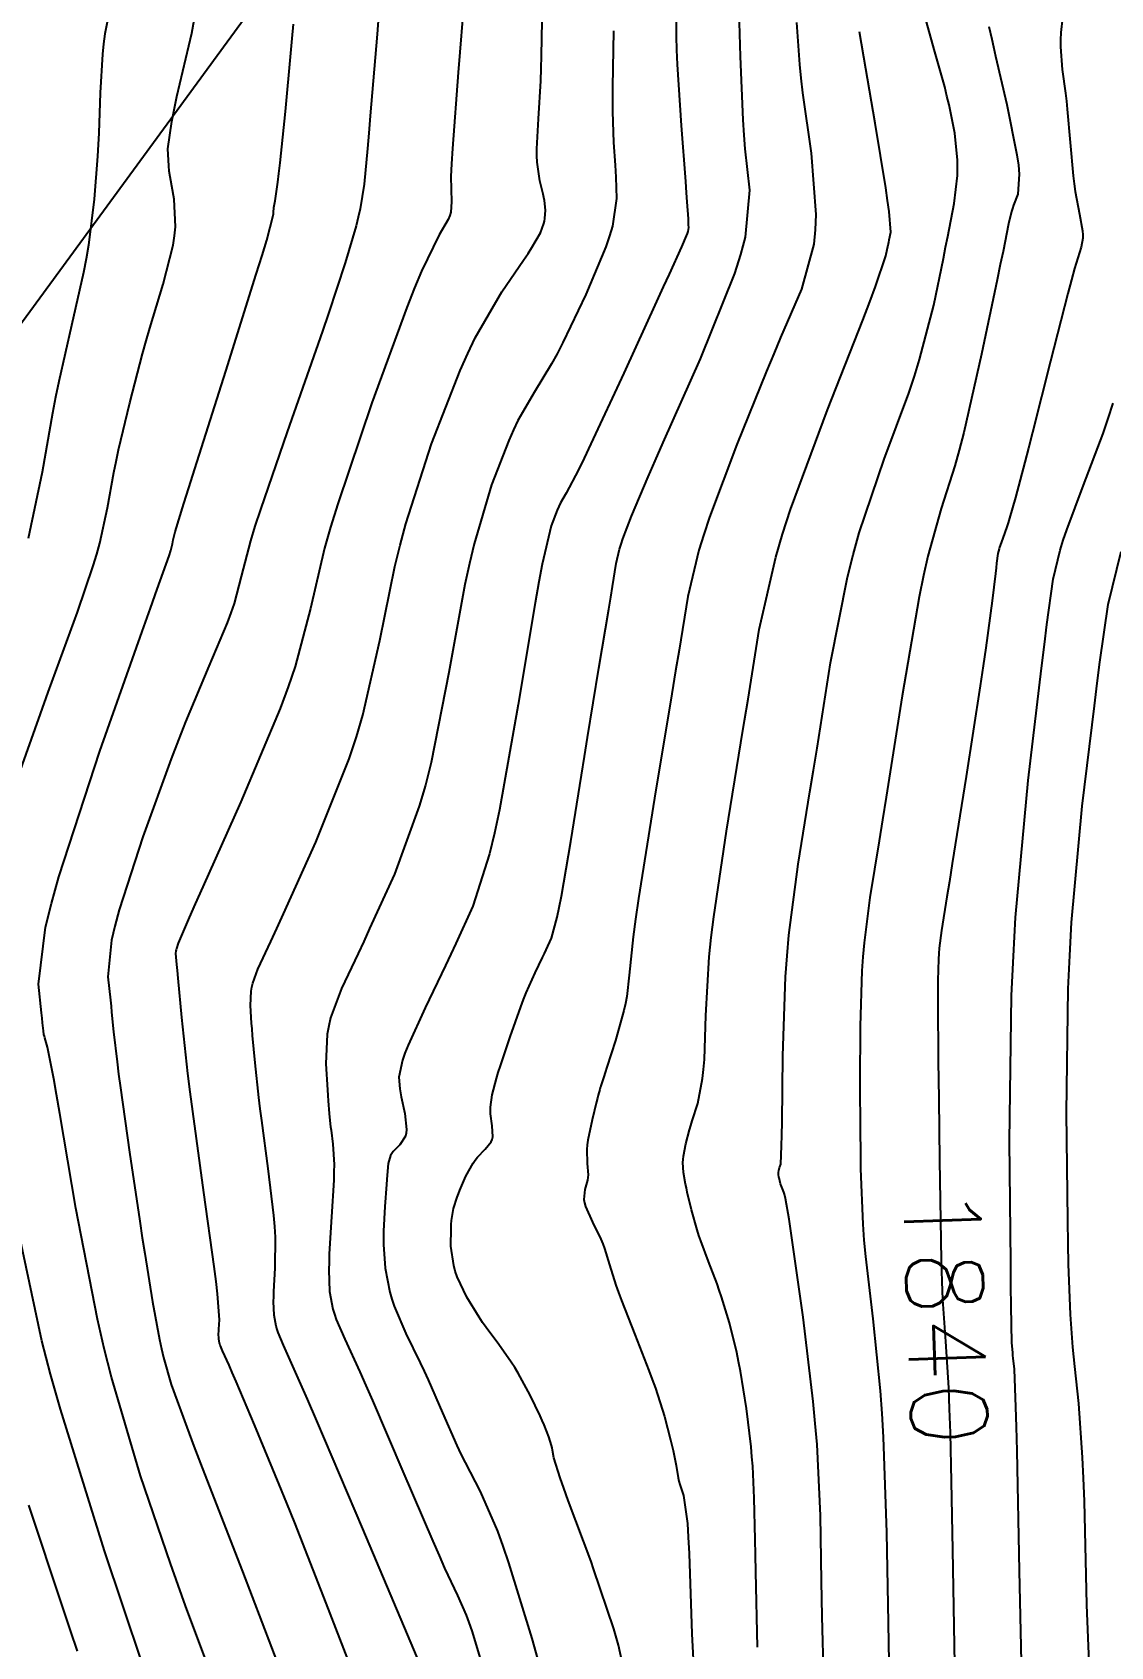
# Model space of a CAD drawing. Header units: metres. Extents: x 837117 to 838479, y 1189012 to 1191015.
# Drawn here: x 837912.6 to 837966.1, y 1189385.5 to 1189465.6 of the extents above; entities that cross this region are included whole.
import ezdxf

# ---------------------------------------------------------------- set-up
doc = ezdxf.new("R2010")
doc.units = ezdxf.units.M
doc.header["$LTSCALE"] = 0.3
for name, color, linetype in [('CORREDORVIA', 70, 'Continuous'), ('COTAS 10', 1, 'Continuous'), ('COTAS INT', 252, 'Continuous')]:
    doc.layers.add(name, color=color, linetype=linetype)
doc.styles.get("Standard").update_dxf_attribs({"font": 'simplex.shx'})

msp = doc.modelspace()

# ---------------------------------------------------------------- linework, layer by layer
at = {"layer": 'CORREDORVIA'}
msp.add_lwpolyline([(837910.676, 1191000.965), (838157.033, 1190996.193), (838237.174, 1190821.339), (838237.001, 1190602.875), (838240.031, 1190437.198), (838223.537, 1190366.272), (838212.196, 1190288.92), (838221.396, 1189997.878), (837954.545, 1189509.173), (837751.159, 1189231.384), (837593.191, 1189234.399), (837744.487, 1189686.609), (837750.277, 1189933.973), (837723.624, 1190051.525), (837726.092, 1190134.48), (837885.383, 1190229.429), (837983.184, 1190344.12), (837817.554, 1190502.187), (837798.033, 1190660.17), (837963.574, 1190795.982)], close=True, dxfattribs=at)
at = {"layer": 'COTAS 10'}
for points in [[(837930.031, 1189469.543), (837929.736, 1189465.52), (837929.395, 1189461.457), (837929.321, 1189460.594), (837929.256, 1189459.843), (837929.097, 1189458.075), (837928.89, 1189456.85), (837928.795, 1189456.441), (837928.684, 1189456.003), (837928.146, 1189454.169), (837927.312, 1189451.649), (837927.015, 1189450.778), (837926.688, 1189449.832), (837925.267, 1189445.789), (837923.938, 1189441.931), (837923.669, 1189441.101), (837923.444, 1189440.375), (837922.989, 1189438.616), (837922.638, 1189437.272), (837922.478, 1189436.808), (837922.29, 1189436.305), (837921.384, 1189434.154), (837920.221, 1189431.391), (837919.871, 1189430.5), (837919.509, 1189429.556), (837918.101, 1189425.694), (837916.931, 1189422.064), (837916.719, 1189421.267), (837916.556, 1189420.56), (837916.372, 1189418.754), (837916.497, 1189417.592), (837916.528, 1189417.29), (837916.557, 1189416.997), (837916.653, 1189416.012), (837916.827, 1189414.531), (837916.907, 1189413.927), (837917.001, 1189413.238), (837917.452, 1189410.045), (837917.953, 1189406.63), (837918.078, 1189405.801), (837918.198, 1189405.023), (837918.579, 1189402.632), (837918.93, 1189400.748), (837919.03, 1189400.29), (837919.132, 1189399.858), (837919.508, 1189398.526), (837920.285, 1189396.4), (837920.639, 1189395.468), (837921.053, 1189394.387), (837923.047, 1189389.241), (837924.967, 1189384.228)], [(837941.882, 1189384.833), (837941.703, 1189385.591), (837941.482, 1189386.399), (837940.474, 1189389.38), (837940.35, 1189389.745), (837939.217, 1189392.773), (837938.997, 1189393.381), (837938.817, 1189393.889), (837938.505, 1189394.893), (837938.437, 1189395.267), (837938.411, 1189395.377), (837938.382, 1189395.492), (837938.253, 1189395.931), (837938.019, 1189396.528), (837937.924, 1189396.742), (837937.816, 1189396.977), (837937.32, 1189398), (837936.728, 1189399.09), (837936.56, 1189399.367), (837936.391, 1189399.634), (837935.765, 1189400.506), (837935.137, 1189401.354), (837934.965, 1189401.604), (837934.795, 1189401.862), (837934.19, 1189402.852), (837933.704, 1189403.871), (837933.609, 1189404.148), (837933.532, 1189404.422), (837933.395, 1189405.392), (837933.4, 1189406.259), (837933.412, 1189406.468), (837933.429, 1189406.664), (837933.527, 1189407.261), (837933.699, 1189407.815), (837933.762, 1189407.984), (837933.832, 1189408.16), (837934.139, 1189408.853), (837934.5, 1189409.507), (837934.603, 1189409.659), (837934.708, 1189409.798), (837935.1, 1189410.195), (837935.397, 1189410.563), (837935.442, 1189410.684), (837935.471, 1189410.814), (837935.441, 1189411.35), (837935.359, 1189411.945), (837935.354, 1189412.111), (837935.358, 1189412.278), (837935.437, 1189412.886), (837935.654, 1189413.702), (837935.744, 1189413.999), (837935.848, 1189414.328), (837936.33, 1189415.775), (837936.867, 1189417.265), (837937.003, 1189417.621), (837937.135, 1189417.952), (837937.571, 1189418.941), (837937.94, 1189419.709), (837938.031, 1189419.9), (837938.116, 1189420.082), (837938.382, 1189420.66), (837938.671, 1189421.711), (837938.77, 1189422.19), (837938.878, 1189422.751), (837939.34, 1189425.458), (837939.869, 1189428.748), (837940.02, 1189429.677), (837940.173, 1189430.613), (837940.74, 1189434.058), (837941.223, 1189436.982), (837941.323, 1189437.59), (837941.409, 1189438.11), (837941.596, 1189439.26), (837941.767, 1189439.972), (837941.843, 1189440.215), (837941.931, 1189440.479), (837942.352, 1189441.601), (837943.182, 1189443.559), (837943.529, 1189444.351), (837943.926, 1189445.25), (837945.779, 1189449.4), (837947.483, 1189453.636), (837947.785, 1189454.59), (837948.014, 1189455.45), (837948.228, 1189457.766), (837947.995, 1189459.817), (837947.942, 1189460.51), (837947.893, 1189461.257), (837947.759, 1189464.408), (837947.677, 1189467.234)], [(837963.818, 1189467.058), (837963.66, 1189465.597), (837963.644, 1189465.23), (837963.641, 1189464.88), (837963.73, 1189463.753), (837963.893, 1189462.578), (837963.936, 1189462.197), (837963.977, 1189461.793), (837964.121, 1189460.133), (837964.274, 1189458.484), (837964.323, 1189458.087), (837964.374, 1189457.715), (837964.58, 1189456.586), (837964.728, 1189455.75), (837964.743, 1189455.563), (837964.747, 1189455.394), (837964.664, 1189454.946), (837964.336, 1189453.881), (837964.184, 1189453.324), (837964.006, 1189452.653), (837963.144, 1189449.285), (837962.248, 1189445.75), (837962.049, 1189444.974), (837961.871, 1189444.285), (837961.406, 1189442.531), (837961.112, 1189441.503), (837961.042, 1189441.273), (837960.977, 1189441.066), (837960.782, 1189440.512), (837960.645, 1189440.152), (837960.616, 1189440.066), (837960.591, 1189439.987), (837960.534, 1189439.753), (837960.471, 1189439.275), (837960.443, 1189439.042), (837960.409, 1189438.765), (837960.247, 1189437.403), (837959.932, 1189435.066), (837959.801, 1189434.175), (837959.652, 1189433.178), (837958.956, 1189428.694), (837958.273, 1189424.373), (837958.131, 1189423.478), (837958.009, 1189422.714), (837957.74, 1189421.044), (837957.629, 1189420.166), (837957.607, 1189419.901), (837957.589, 1189419.628), (837957.555, 1189418.562), (837957.561, 1189416.507), (837957.568, 1189415.61), (837957.577, 1189414.571), (837957.598, 1189412.699), (837957.631, 1189409.632), (837957.719, 1189404.686), (837957.749, 1189403.641), (837957.783, 1189402.738), (837957.928, 1189400.651), (837958.082, 1189398.358), (837958.122, 1189397.324), (837958.161, 1189396.118), (837958.214, 1189393.71), (837958.288, 1189390.324), (837958.386, 1189384.644)]]:
    msp.add_lwpolyline(points, dxfattribs=at)
at = {"layer": 'COTAS INT'}
for points in [[(837911.425, 1189427.282), (837913.027, 1189431.795), (837913.412, 1189432.869), (837913.772, 1189433.867), (837914.86, 1189436.839), (837915.65, 1189439.138), (837915.821, 1189439.712), (837915.973, 1189440.259), (837916.349, 1189442.01), (837916.667, 1189443.766), (837916.781, 1189444.317), (837916.907, 1189444.896), (837917.458, 1189447.219), (837918.094, 1189449.648), (837918.273, 1189450.293), (837918.453, 1189450.926), (837919.116, 1189453.115), (837919.608, 1189455.045), (837919.68, 1189455.516), (837919.724, 1189455.958), (837919.655, 1189457.326), (837919.456, 1189458.432), (837919.419, 1189458.71), (837919.39, 1189458.975), (837919.351, 1189459.829), (837919.539, 1189461.18), (837919.654, 1189461.758), (837919.796, 1189462.424), (837920.533, 1189465.567), (837921.177, 1189469.164)], [(837916.564, 1189467.292), (837916.221, 1189465.537), (837916.153, 1189465.033), (837916.097, 1189464.521), (837915.99, 1189462.607), (837915.926, 1189460.601), (837915.897, 1189460.032), (837915.863, 1189459.456), (837915.697, 1189457.324), (837915.404, 1189455.042), (837915.29, 1189454.372), (837915.161, 1189453.685), (837914.573, 1189451.063), (837913.935, 1189448.287), (837913.773, 1189447.501), (837913.619, 1189446.709), (837913.117, 1189443.788), (837912.409, 1189440.489)], [(837934.061, 1189467.458), (837933.752, 1189463.608), (837933.468, 1189459.838), (837933.424, 1189459.081), (837933.395, 1189458.449), (837933.417, 1189457.201), (837933.395, 1189456.683), (837933.339, 1189456.511), (837933.262, 1189456.325), (837932.803, 1189455.551), (837931.926, 1189453.753), (837931.586, 1189452.923), (837931.203, 1189451.949), (837929.468, 1189447.228), (837927.778, 1189442.22), (837927.424, 1189441.063), (837927.118, 1189440.007), (837926.426, 1189437.025), (837925.67, 1189434.137), (837925.326, 1189433.14), (837924.922, 1189432.057), (837922.975, 1189427.435), (837921.08, 1189423.208), (837920.709, 1189422.374), (837920.404, 1189421.687), (837919.859, 1189420.422), (837919.773, 1189420.153), (837919.757, 1189420.094), (837919.745, 1189420.041), (837919.731, 1189419.908), (837919.783, 1189419.367), (837919.811, 1189419.058), (837919.847, 1189418.68), (837920.027, 1189416.738), (837920.33, 1189413.95), (837920.442, 1189413.037), (837920.567, 1189412.064), (837921.123, 1189408.041), (837921.628, 1189404.384), (837921.721, 1189403.641), (837921.793, 1189403.015), (837921.886, 1189401.728), (837921.857, 1189401.265), (837921.853, 1189401.159), (837921.852, 1189401.062), (837921.86, 1189400.79), (837921.902, 1189400.571), (837921.921, 1189400.507), (837921.943, 1189400.442), (837922.051, 1189400.194), (837922.371, 1189399.475), (837922.528, 1189399.112), (837922.714, 1189398.678), (837923.633, 1189396.52), (837924.855, 1189393.571), (837925.232, 1189392.638), (837925.627, 1189391.654), (837927.194, 1189387.683), (837928.543, 1189384.177)], [(837932.003, 1189384.314), (837931.235, 1189386.127), (837929.015, 1189391.366), (837926.736, 1189396.72), (837926.273, 1189397.797), (837925.884, 1189398.697), (837925.088, 1189400.482), (837924.822, 1189401.096), (837924.767, 1189401.258), (837924.72, 1189401.416), (837924.616, 1189401.96), (837924.595, 1189402.634), (837924.599, 1189402.875), (837924.608, 1189403.139), (837924.679, 1189404.288), (837924.687, 1189405.84), (837924.656, 1189406.358), (837924.612, 1189406.915), (837924.332, 1189409.246), (837924.005, 1189411.62), (837923.93, 1189412.203), (837923.863, 1189412.754), (837923.677, 1189414.479), (837923.556, 1189415.839), (837923.529, 1189416.16), (837923.506, 1189416.457), (837923.445, 1189417.33), (837923.476, 1189418.041), (837923.511, 1189418.235), (837923.557, 1189418.429), (837923.818, 1189419.122), (837924.461, 1189420.508), (837924.749, 1189421.139), (837925.084, 1189421.877), (837926.689, 1189425.434), (837928.34, 1189429.556), (837928.704, 1189430.65), (837929.028, 1189431.724), (837929.862, 1189435.434), (837930.603, 1189439.106), (837930.869, 1189440.156), (837931.161, 1189441.222), (837932.435, 1189445.192), (837933.848, 1189448.821), (837934.228, 1189449.672), (837934.604, 1189450.455), (837935.92, 1189452.727), (837936.995, 1189454.293), (837937.219, 1189454.632), (837937.41, 1189454.93), (837937.834, 1189455.665), (837938.003, 1189456.12), (837938.034, 1189456.242), (837938.058, 1189456.363), (837938.089, 1189456.782), (837938.038, 1189457.255), (837938.011, 1189457.408), (837937.978, 1189457.572), (837937.813, 1189458.245), (837937.677, 1189459.163), (837937.663, 1189459.482), (837937.66, 1189459.828), (837937.732, 1189461.31), (837937.849, 1189463.2), (837937.873, 1189463.803), (837937.895, 1189464.44), (837937.944, 1189467.032)], [(837944.551, 1189467.316), (837944.566, 1189465.39), (837944.591, 1189464.73), (837944.626, 1189464.015), (837944.823, 1189460.975), (837945.03, 1189458.198), (837945.071, 1189457.649), (837945.103, 1189457.195), (837945.159, 1189456.349), (837945.167, 1189456.148), (837945.17, 1189456.1), (837945.173, 1189456.057), (837945.188, 1189455.929), (837945.143, 1189455.719), (837945.11, 1189455.623), (837945.067, 1189455.51), (837944.835, 1189454.968), (837944.218, 1189453.611), (837943.932, 1189452.985), (837943.596, 1189452.251), (837941.968, 1189448.695), (837940.343, 1189445.188), (837940.009, 1189444.485), (837939.725, 1189443.898), (837939.12, 1189442.745), (837938.836, 1189442.255), (837938.755, 1189442.086), (837938.673, 1189441.903), (837938.368, 1189441.12), (837937.928, 1189439.226), (837937.761, 1189438.343), (837937.574, 1189437.303), (837936.734, 1189432.251), (837935.8, 1189427.026), (837935.553, 1189425.877), (837935.312, 1189424.857), (837934.484, 1189422.251), (837933.639, 1189420.406), (837933.386, 1189419.866), (837933.126, 1189419.314), (837932.118, 1189417.214), (837931.271, 1189415.359), (837931.112, 1189414.961), (837930.985, 1189414.613), (837930.802, 1189413.774), (837930.866, 1189413.185), (837930.896, 1189412.994), (837930.932, 1189412.793), (837931.103, 1189411.965), (837931.191, 1189411.177), (837931.173, 1189411), (837931.137, 1189410.841), (837930.855, 1189410.412), (837930.524, 1189410.079), (837930.457, 1189409.98), (837930.401, 1189409.878), (837930.287, 1189409.482), (837930.233, 1189408.904), (837930.214, 1189408.686), (837930.194, 1189408.443), (837930.107, 1189407.356), (837930.052, 1189406.128), (837930.051, 1189405.795), (837930.056, 1189405.465), (837930.128, 1189404.3), (837930.355, 1189403.107), (837930.459, 1189402.759), (837930.58, 1189402.404), (837931.164, 1189401.058), (837931.866, 1189399.606), (837932.061, 1189399.184), (837932.257, 1189398.753), (837932.968, 1189397.125), (837933.69, 1189395.5), (837933.893, 1189395.072), (837934.097, 1189394.652), (837934.846, 1189393.213), (837935.7, 1189391.255), (837935.971, 1189390.509), (837936.257, 1189389.675), (837937.415, 1189385.922), (837938.5, 1189382.005)], [(837921.426, 1189384.326), (837920.221, 1189387.55), (837919.855, 1189388.57), (837919.477, 1189389.646), (837917.995, 1189393.991), (837916.548, 1189398.891), (837916.19, 1189400.316), (837915.851, 1189401.771), (837914.782, 1189407.273), (837913.989, 1189411.962), (837913.824, 1189412.904), (837913.683, 1189413.692), (837913.371, 1189415.253), (837913.244, 1189415.715), (837913.22, 1189415.81), (837913.2, 1189415.89), (837913.17, 1189416.063), (837913.133, 1189416.467), (837913.11, 1189416.693), (837913.081, 1189416.969), (837912.928, 1189418.381), (837913.28, 1189421.209), (837913.569, 1189422.378), (837913.942, 1189423.714), (837915.979, 1189429.935), (837918.075, 1189435.872), (837918.484, 1189437.029), (837918.818, 1189437.976), (837919.409, 1189439.636), (837919.5, 1189439.901), (837919.519, 1189439.967), (837919.537, 1189440.03), (837919.58, 1189440.231), (837919.617, 1189440.433), (837919.63, 1189440.497), (837919.644, 1189440.563), (837919.708, 1189440.831), (837920.136, 1189442.227), (837920.381, 1189443.006), (837920.681, 1189443.955), (837922.218, 1189448.796), (837923.736, 1189453.609), (837924.023, 1189454.54), (837924.252, 1189455.296), (837924.598, 1189456.577), (837924.592, 1189456.767), (837924.599, 1189456.837), (837924.609, 1189456.913), (837924.678, 1189457.25), (837924.811, 1189458.163), (837924.862, 1189458.602), (837924.92, 1189459.123), (837925.18, 1189461.677), (837925.456, 1189464.57), (837925.524, 1189465.304), (837925.588, 1189466.008)], [(837950.545, 1189466.097), (837950.688, 1189464.009), (837950.759, 1189463.327), (837950.845, 1189462.6), (837951.269, 1189459.602), (837951.507, 1189456.565), (837951.476, 1189455.814), (837951.402, 1189455.102), (837950.783, 1189452.857), (837949.747, 1189450.466), (837949.41, 1189449.662), (837949.052, 1189448.796), (837947.579, 1189445.158), (837946.224, 1189441.544), (837945.94, 1189440.694), (837945.695, 1189439.909), (837945.142, 1189437.617), (837944.712, 1189434.948), (837944.544, 1189433.926), (837944.356, 1189432.78), (837943.504, 1189427.617), (837942.707, 1189422.64), (837942.554, 1189421.611), (837942.431, 1189420.734), (837942.232, 1189418.828), (837942.123, 1189417.773), (837942.058, 1189417.433), (837941.977, 1189417.071), (837941.557, 1189415.591), (837941.131, 1189414.27), (837941.047, 1189414.009), (837940.977, 1189413.794), (837940.846, 1189413.393), (837940.814, 1189413.293), (837940.806, 1189413.267), (837940.799, 1189413.242), (837940.778, 1189413.155), (837940.708, 1189412.874), (837940.671, 1189412.726), (837940.626, 1189412.548), (837940.397, 1189411.65), (837940.19, 1189410.651), (837940.158, 1189410.41), (837940.138, 1189410.184), (837940.158, 1189409.492), (837940.197, 1189408.933), (837940.188, 1189408.79), (837940.172, 1189408.653), (837940.042, 1189408.202), (837939.987, 1189407.699), (837940.017, 1189407.529), (837940.068, 1189407.346), (837940.414, 1189406.573), (837940.834, 1189405.726), (837940.931, 1189405.496), (837941.02, 1189405.268), (837941.271, 1189404.459), (837941.583, 1189403.445), (837941.709, 1189403.088), (837941.854, 1189402.697), (837942.522, 1189401.008), (837943.222, 1189399.224), (837943.388, 1189398.773), (837943.54, 1189398.341), (837943.987, 1189396.936), (837944.298, 1189395.783), (837944.364, 1189395.51), (837944.423, 1189395.256), (837944.563, 1189394.504), (837944.672, 1189393.896), (837944.711, 1189393.732), (837944.753, 1189393.571), (837944.937, 1189393.009), (837945.127, 1189391.624), (837945.173, 1189390.945), (837945.217, 1189390.138), (837945.351, 1189386.155), (837945.578, 1189381.723)], [(837951.893, 1189383.905), (837951.823, 1189387.011), (837951.805, 1189387.888), (837951.787, 1189388.772), (837951.727, 1189392.026), (837951.561, 1189395.544), (837951.476, 1189396.595), (837951.374, 1189397.678), (837950.867, 1189401.866), (837950.36, 1189405.449), (837950.258, 1189406.151), (837950.173, 1189406.727), (837950.004, 1189407.758), (837949.943, 1189407.958), (837949.925, 1189408.01), (837949.908, 1189408.061), (837949.843, 1189408.232), (837949.782, 1189408.392), (837949.767, 1189408.435), (837949.753, 1189408.479), (837949.71, 1189408.633), (837949.677, 1189408.77), (837949.67, 1189408.803), (837949.664, 1189408.833), (837949.647, 1189408.921), (837949.643, 1189409), (837949.644, 1189409.023), (837949.647, 1189409.048), (837949.666, 1189409.143), (837949.705, 1189409.286), (837949.716, 1189409.321), (837949.758, 1189409.457), (837949.802, 1189410.367), (837949.813, 1189410.89), (837949.824, 1189411.53), (837949.861, 1189414.821), (837949.998, 1189418.747), (837950.073, 1189419.788), (837950.163, 1189420.809), (837950.622, 1189424.33), (837951.211, 1189427.927), (837951.384, 1189428.995), (837951.561, 1189430.095), (837952.235, 1189434.33), (837953.07, 1189438.58), (837953.349, 1189439.69), (837953.648, 1189440.77), (837954.899, 1189444.428), (837956.118, 1189447.711), (837956.397, 1189448.554), (837956.649, 1189449.368), (837957.35, 1189452.073), (837957.829, 1189454.377), (837957.943, 1189454.94), (837958.049, 1189455.469), (837958.361, 1189457.105), (837958.526, 1189458.505), (837958.538, 1189458.885), (837958.535, 1189459.262), (837958.405, 1189460.595), (837958.113, 1189462.014), (837958.009, 1189462.444), (837957.895, 1189462.892), (837957.399, 1189464.643), (837956.883, 1189466.542)], [(837960.091, 1189465.9), (837960.23, 1189465.257), (837960.316, 1189464.88), (837960.422, 1189464.415), (837960.976, 1189462.017), (837961.479, 1189459.532), (837961.553, 1189459.013), (837961.599, 1189458.567), (837961.531, 1189457.569), (837961.307, 1189457.029), (837961.254, 1189456.872), (837961.206, 1189456.712), (837961.065, 1189456.109), (837960.789, 1189454.736), (837960.655, 1189454.091), (837960.497, 1189453.332), (837959.717, 1189449.631), (837958.839, 1189445.75), (837958.618, 1189444.877), (837958.407, 1189444.09), (837957.725, 1189441.975), (837957.051, 1189439.61), (837956.845, 1189438.665), (837956.63, 1189437.596), (837955.781, 1189432.687), (837954.985, 1189427.669), (837954.804, 1189426.53), (837954.638, 1189425.501), (837954.181, 1189422.687), (837953.896, 1189420.427), (837953.839, 1189419.746), (837953.792, 1189419.041), (837953.705, 1189416.296), (837953.691, 1189413.448), (837953.691, 1189412.677), (837953.693, 1189411.915), (837953.713, 1189409.229), (837953.826, 1189406.484), (837953.886, 1189405.686), (837953.958, 1189404.87), (837954.324, 1189401.783), (837954.701, 1189398.212), (837954.781, 1189397.091), (837954.849, 1189395.912), (837955.007, 1189391.175), (837955.087, 1189386.708), (837955.105, 1189385.699), (837955.123, 1189384.788)], [(837941.464, 1189465.675), (837941.41, 1189462.883), (837941.407, 1189462.252), (837941.41, 1189461.683), (837941.462, 1189460.139), (837941.538, 1189459.017), (837941.556, 1189458.713), (837941.572, 1189458.413), (837941.618, 1189457.354), (837941.406, 1189455.992), (837941.259, 1189455.501), (837941.075, 1189454.96), (837940.091, 1189452.594), (837938.947, 1189450.213), (837938.661, 1189449.662), (837938.389, 1189449.159), (837937.52, 1189447.736), (837936.72, 1189446.355), (837936.492, 1189445.879), (837936.261, 1189445.362), (837935.402, 1189443.156), (837934.545, 1189440.224), (837934.315, 1189439.25), (837934.089, 1189438.205), (837933.298, 1189433.842), (837932.414, 1189429.375), (837932.129, 1189428.264), (837931.826, 1189427.207), (837930.587, 1189423.842), (837929.361, 1189421.142), (837929.068, 1189420.503), (837928.794, 1189419.911), (837927.968, 1189418.168), (837927.424, 1189416.722), (837927.328, 1189416.317), (837927.255, 1189415.911), (837927.189, 1189414.427), (837927.267, 1189413.139), (837927.285, 1189412.856), (837927.302, 1189412.604), (837927.352, 1189411.96), (837927.405, 1189411.463), (837927.425, 1189411.304), (837927.446, 1189411.136), (837927.541, 1189410.452), (837927.595, 1189409.446), (837927.592, 1189409.076), (837927.581, 1189408.665), (837927.472, 1189406.847), (837927.359, 1189405.013), (837927.345, 1189404.591), (837927.338, 1189404.207), (837927.372, 1189403.13), (837927.538, 1189402.262), (837927.613, 1189402.008), (837927.701, 1189401.75), (837928.126, 1189400.77), (837928.878, 1189399.145), (837929.172, 1189398.48), (837929.503, 1189397.722), (837931.009, 1189394.205), (837932.489, 1189390.753), (837932.804, 1189390.035), (837933.077, 1189389.42), (837933.722, 1189388.061), (837934.147, 1189387.087), (837934.282, 1189386.716), (837934.424, 1189386.3), (837935, 1189384.434)], [(837948.611, 1189385.486), (837948.523, 1189389.233), (837948.504, 1189390.077), (837948.487, 1189390.836), (837948.446, 1189392.878), (837948.371, 1189394.468), (837948.333, 1189394.943), (837948.287, 1189395.433), (837948.058, 1189397.326), (837947.759, 1189399.19), (837947.669, 1189399.661), (837947.576, 1189400.113), (837947.213, 1189401.584), (837946.822, 1189402.867), (837946.711, 1189403.201), (837946.598, 1189403.525), (837946.182, 1189404.62), (837945.794, 1189405.643), (837945.699, 1189405.923), (837945.609, 1189406.201), (837945.331, 1189407.191), (837945.123, 1189408.069), (837945.076, 1189408.277), (837945.035, 1189408.47), (837944.929, 1189409.036), (837944.903, 1189409.538), (837944.912, 1189409.69), (837944.928, 1189409.847), (837945.047, 1189410.459), (837945.239, 1189411.161), (837945.301, 1189411.375), (837945.367, 1189411.597), (837945.639, 1189412.468), (837945.883, 1189413.698), (837945.931, 1189414.147), (837945.971, 1189414.643), (837946.046, 1189416.824), (837946.215, 1189419.74), (837946.314, 1189420.699), (837946.435, 1189421.724), (837947.063, 1189425.974), (837947.784, 1189430.353), (837947.964, 1189431.461), (837948.136, 1189432.522), (837948.689, 1189435.974), (837949.511, 1189439.565), (837949.853, 1189440.714), (837950.245, 1189441.93), (837952.074, 1189446.882), (837953.83, 1189451.331), (837954.175, 1189452.231), (837954.46, 1189452.987), (837954.982, 1189454.515), (837955.094, 1189455.054), (837955.121, 1189455.185), (837955.145, 1189455.309), (837955.219, 1189455.691), (837955.136, 1189456.723), (837955.062, 1189457.257), (837954.967, 1189457.897), (837954.439, 1189461.105), (837953.88, 1189464.368), (837953.765, 1189465.044), (837953.667, 1189465.622)], [(837961.748, 1189383.254), (837961.6, 1189389.281), (837961.486, 1189395.236), (837961.458, 1189396.421), (837961.432, 1189397.405), (837961.355, 1189399.281), (837961.297, 1189399.825), (837961.283, 1189399.97), (837961.271, 1189400.111), (837961.234, 1189400.597), (837961.197, 1189402.415), (837961.184, 1189403.396), (837961.171, 1189404.584), (837961.115, 1189410.597), (837961.217, 1189417.82), (837961.304, 1189419.77), (837961.416, 1189421.699), (837962.033, 1189428.484), (837962.699, 1189434.061), (837962.842, 1189435.227), (837962.968, 1189436.229), (837963.273, 1189438.484), (837963.621, 1189439.92), (837963.773, 1189440.405), (837963.95, 1189440.929), (837964.79, 1189443.137), (837965.756, 1189445.701), (837966.012, 1189446.448), (837966.262, 1189447.212)], [(837965.171, 1189382.286), (837964.955, 1189387.589), (837964.829, 1189392.738), (837964.786, 1189393.883), (837964.74, 1189394.907), (837964.544, 1189397.589), (837964.349, 1189399.415), (837964.303, 1189399.898), (837964.261, 1189400.372), (837964.136, 1189402.003), (837964.043, 1189404.49), (837964.021, 1189405.504), (837964, 1189406.659), (837963.938, 1189412.003), (837964.025, 1189418.146), (837964.099, 1189419.805), (837964.194, 1189421.445), (837964.719, 1189427.216), (837965.321, 1189432.188), (837965.466, 1189433.324), (837965.602, 1189434.356), (837966.012, 1189437.216), (837966.651, 1189439.853)], [(837918.992, 1189381.936), (837916.21, 1189390.272), (837914.016, 1189397.303), (837913.531, 1189399.042), (837913.1, 1189400.691), (837911.985, 1189405.897)], [(837912.427, 1189392.543), (837914.125, 1189387.456), (837914.507, 1189386.314), (837914.85, 1189385.287)]]:
    msp.add_lwpolyline(points, dxfattribs=at)

# ---------------------------------------------------------------- texts
at = {"layer": 'COTAS 10', "insert": (837955.828, 1189408.387), "char_height": 3.8, "attachment_point": 7, "rotation": 271.94975}
msp.add_mtext('1840', dxfattribs=at)

doc.saveas('drawing.dxf')
